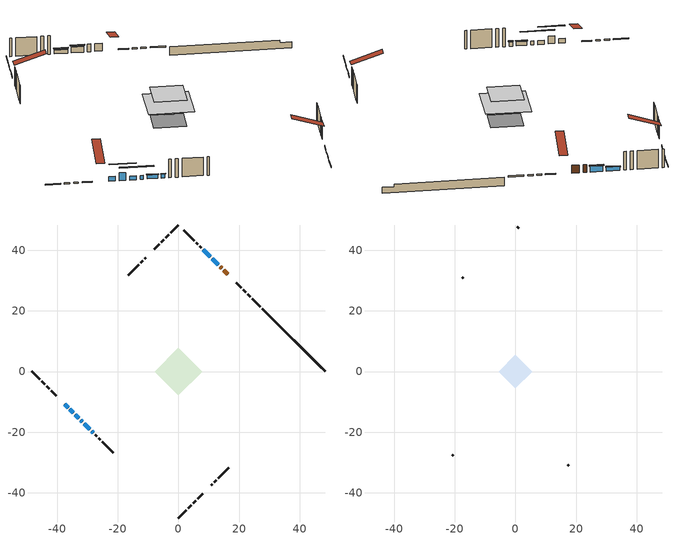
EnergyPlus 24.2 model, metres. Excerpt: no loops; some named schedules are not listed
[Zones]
conditioned space
 floor outside (Floor1 construction): -1.58,0 0,1.58 1.58,0 0,-1.58 z0.37
 floor adiabatic (AdiabaticFloorConstruction): -7.76,0 0,7.76 7.76,0 0,-7.76 z2.81
 floor foundation (Slab1 construction): -5.17,0.43 -0.43,5.17 5.17,-0.43 0.43,-5.17 z-1.89
 wall outside (RimJoist1 construction): 0,-48.34 2.6,-45.74 / -48.34,0 -45.74,-2.6 / 0,48.34 -2.6,45.74 / 26.99,21.35 24.4,23.94 z0.37:0.67
 wall outside (RimJoist2 construction): 3.25,-45.09 4.18,-44.16 / -45.09,-3.25 -44.16,-4.18 / -3.25,45.09 -4.18,44.16 / 23.74,24.6 22.82,25.52 z0.37:0.67
 wall outside (RimJoist3 construction): 4.83,-43.51 5.62,-42.72 / -43.51,-4.83 -42.72,-5.62 / -4.83,43.51 -5.62,42.72 / 22.16,26.18 21.38,26.96 z0.37:0.67
 wall outside (RimJoist4 construction): 6.27,-42.07 7.98,-40.36 / -42.07,-6.27 -40.36,-7.98 / -6.27,42.07 -7.98,40.36 / 20.72,27.62 19.01,29.33 z0.37:0.67
 wall outside (AdiabaticWallConstruction 1): 16.26,32.08 15.01,33.33 / 14.35,33.99 13.77,34.57 z0.37:2.4
 wall outside (AdiabaticWallConstruction): 13.11,35.23 11.06,37.28 z0.37:1.89; -37.61,-10.73 -36.46,-11.88 z0.37:1.59; -35.8,-12.54 -34.72,-13.62 z0.37:2.4; -34.07,-14.27 -32.95,-15.39 / -32.3,-16.04 -31.72,-16.62 / 10.41,37.94 8.18,40.17 / -31.06,-17.28 -29.34,-19 / -28.68,-19.66 -28.11,-20.23 z0.37:1.39
 wall outside (Wall1 construction): 10.73,-37.61 11.17,-37.17 / -27.45,-20.89 -27.01,-21.33 / -10.73,37.61 -11.17,37.17 / 7.52,40.82 7.08,41.26 z0.37:5.25
 wall outside (Wall2 construction): 11.83,-36.51 12.39,-35.95 / -26.36,-21.99 -25.8,-22.54 / -11.83,36.51 -12.39,35.95 / 6.42,41.92 5.86,42.48 z0.37:5.25
 wall outside (Wall3 construction): 13.04,-35.3 16.59,-31.75 / -25.14,-23.2 -21.6,-26.74 / -13.04,35.3 -16.59,31.75 / 5.21,43.13 1.66,46.68 z0.37:5.25
 wall foundation (FoundationWall1 construction): 27.65,20.69,-1.89 27.65,20.69,0.37 46.27,2.07,0.37 46.27,2.07,-0.31 48.34,0,-0.31 48.34,0,-1.89
 window (WindowConstruction): 13.11,35.23 11.06,37.28 z0.37:1.89
 window (WindowConstruction 7): -37.61,-10.73 -36.46,-11.88 z0.37:1.59
 window (WindowConstruction 1): -35.8,-12.54 -34.72,-13.62 z0.37:2.4
 window (WindowConstruction 2): -34.07,-14.27 -32.95,-15.39 z0.37:1.38
 window (WindowConstruction 3): -32.3,-16.04 -31.72,-16.62 z0.37:1.38
 window (WindowConstruction 4): 10.4,37.94 8.18,40.16 z0.37:1.38
 window (WindowConstruction 5): -31.06,-17.28 -29.34,-19 z0.37:1.38
 window (WindowConstruction 6): -28.68,-19.66 -28.11,-20.23 z0.37:1.38
 door (Door): 16.26,32.08 15.01,33.33 z0.37:2.4
 door (Door 1): 14.35,33.99 13.77,34.57 z0.37:2.4
 ceiling adiabatic (AdiabaticFloorConstruction): 0,-7.76 7.76,0 0,7.76 -7.76,0 z2.81
attic - vented
 floor to conditioned space (Floor2 construction Reversed): -5.6,0 0,5.6 5.6,0 0,-5.6 z5.25
 wall outside (Wall5 construction): 17.24,-31.1 17.59,-30.75 / -20.94,-27.4 -20.59,-27.75 / -17.24,31.1 -17.59,30.75 / 1.01,47.33 0.66,47.68 z0.37:5.25
 roof outside (Roof1 construction): 10.07,-38.27,5.25 4.62,-32.81,7.82 3.18,-34.25,7.82 8.64,-39.7,5.25; -38.27,-10.07,5.25 -32.81,-4.62,7.82 -34.25,-3.18,7.82 -39.7,-8.64,5.25; -10.07,38.27,5.25 -4.62,32.81,7.82 -3.18,34.25,7.82 -8.64,39.7,5.25; 16.92,31.42,5.25 11.46,25.97,7.82 12.9,24.53,7.82 18.36,29.99,5.25
shading: 10.85,37.49 13.32,35.02 13.65,35.35 11.18,37.82 z2.19; -32.96,-15.38 -37.56,-10.78 -37.85,-11.07 -33.25,-15.67 z4.89; -31.19,-17.15 -35.83,-12.51 -36.12,-12.8 -31.48,-17.44 z3.88; -29.96,-18.38 -34.06,-14.28 -34.35,-14.57 -30.25,-18.67 z3.88; 8.03,40.31 10.55,37.79 10.98,38.22 8.46,40.74 z1.59; -29.2,-19.14 -31.21,-17.13 -31.5,-17.43 -29.49,-19.43 z1.59; -27.96,-20.38 -28.82,-19.52 -29.12,-19.81 -28.26,-20.67 z1.59
[Building]
Building 1: Terrain=Suburbs
[Site:Location]
Halifax Intl AP_NS: Latitude {deg}=44.88; Longitude {deg}=-63.51; Time Zone {hr}=-4; Elevation {m}=145; Keep Site Location Information=Yes
[Site:GroundTemperature:Shallow]
3.15511, 1.33576, 1.19006, 2.05344, 5.51939, 8.9692, 11.96, 13.8546, 14.0156, 12.4746, 9.56009, 6.2161
[Site:WaterMainsTemperature]
Calculation Method=Schedule; Temperature Schedule=mains temperature schedule
[Material] Roughness=Rough; Thermal Absorptance=0.9
Name | Thickness {m} | Conductivity {W/m-K} | Density {kg/m3} | Specific Heat {J/kg-K} | Solar Absorptance | Visible Absorptance
asphalt or fiberglass shingles | 0.00635 | 0.162714 | 1121.4 | 1465.45 | 0.4 | 0.4
ceiling loosefill ins | 0.0846667 | 0.0480833 | 16.02 | 1046.75 | 0.7 | 0.7
ceiling stud and cavity | 0.1397 | 0.0980682 | 65.682 | 1177.47 | 0.7 | 0.7
concrete 4.0 in. | 0.1016 | 1.803125 | 2242.8 | 837.4 | 0.7 | 0.7
concrete 8.0 in. | 0.2032 | 1.803125 | 2242.8 | 837.4 | 0.7 | 0.7
door material | 0.04445 | 0.188738 | 512.64 | 1214.23 | 0.7 | 0.7
door material 1 | 0.04445 | 0.20624 | 512.64 | 1214.23 | 0.7 | 0.7
floor covering | 0.0127 | 0.0433444 | 54.468 | 1339.84 | 0.6 | 0.6
floor rigid ins; wall rigid ins | 0.512978 | 0.029427 | 32.04 | 1214.23 | 0.7 | 0.7
floor stud and cavity | 0.1397 | 0.0918049 | 92.3553 | 1139.71 | 0.7 | 0.7
floor stud and cavity 1 | 0.1397 | 1.75129 | 37.0049 | 1207.88 | 0.7 | 0.7
furniture material conditioned space 1 | 0.1524 | 0.115458 | 640.8 | 1214.23 | 0.6 | 0.6
gypsum board | 0.0127 | 0.160291 | 801 | 837.4 | 0.6 | 0.6
osb sheathing 0.5 in. | 0.0127 | 0.115458 | 512.64 | 1214.23 | 0.7 | 0.7
osb sheathing 0.75 in. | 0.01905 | 0.115458 | 512.64 | 1214.23 | 0.7 | 0.7
osb sheathing 2.0 in. | 0.0508 | 0.115458 | 512.64 | 1214.23 | 0.7 | 0.7
rim joist rigid ins | 0.051816 | 0.029427 | 32.04 | 1214.23 | 0.7 | 0.7
rim joist stud and cavity | 0.0508 | 0.042578 | 125.044 | 1163.47 | 0.6 | 0.6
rim joist stud and cavity 1 | 0.0508 | 0.117957 | 125.044 | 1163.47 | 0.6 | 0.6
rim joist stud and cavity 2 | 0.0508 | 0.593867 | 125.044 | 1163.47 | 0.6 | 0.6
rim joist stud and cavity 3 | 0.0508 | 0.171136 | 125.044 | 1163.47 | 0.6 | 0.6
wall stud and cavity | 0.1397 | 0.0992973 | 139.0536 | 1170.24 | 0.7 | 0.7
wall stud and cavity 1 | 0.1397 | 0.131139 | 139.0536 | 1170.24 | 0.7 | 0.7
wall stud and cavity 2 | 0.1397 | 0.109584 | 139.0536 | 1170.24 | 0.7 | 0.7
wall stud and cavity 3 | 0.0889 | 6.1454 | 50.32683 | 1063.81 | 0.6 | 0.6
wall stud and cavity 4 | 0.0889 | 0.380278 | 52.3479 | 1209.89 | 0.7 | 0.7
wall stud and cavity 5 | 0.0889 | 0.391764 | 83.0341 | 1211.67 | 0.7 | 0.7
wood siding | 0.0254 | 0.102417 | 544.68 | 1172.36 | 0.4 | 0.4
wood siding 1 | 0.00254 | 0.102417 | 544.68 | 1172.36 | 0.4 | 0.4
wood siding 2; wood siding 3; wood siding 4 | 0.0254 | 0.102417 | 544.68 | 1172.36 | 0.7 | 0.7
[WindowMaterial:SimpleGlazingSystem]
Name | U-Factor {W/m2-K} | Solar Heat Gain Coefficient
WindowMaterial | 3.296079 | 0.7
WindowMaterial 1 | 2.98606 | 0.58
WindowMaterial 2 | 2.847517 | 0.66
WindowMaterial 3 | 2.85547 | 0.62
WindowMaterial 4 | 2.85376 | 0.64
WindowMaterial 5 | 5.070454 | 0.6
[Construction]
AdiabaticFloorConstruction: floor stud and cavity 1, floor rigid ins, osb sheathing 0.75 in., floor covering
AdiabaticWallConstruction: wood siding 3, wall rigid ins, wall stud and cavity 4, gypsum board
AdiabaticWallConstruction 1: wood siding 4, wall rigid ins, wall stud and cavity 4, gypsum board
Door: door material
Door 1: door material 1
Floor1 construction: floor stud and cavity, osb sheathing 0.75 in., floor covering
Floor2 construction Reversed: gypsum board, ceiling stud and cavity, ceiling loosefill ins
FoundationWall1 construction: concrete 8.0 in.
furniture construction conditioned space 1: furniture material conditioned space 1
PartitionWallConstruction: gypsum board, wall stud and cavity 5, gypsum board
RimJoist1 construction: wood siding 2, osb sheathing 2.0 in., rim joist stud and cavity
RimJoist2 construction: wood siding 2, rim joist rigid ins, osb sheathing 2.0 in., rim joist stud and cavity 1
RimJoist3 construction: wood siding 2, rim joist rigid ins, osb sheathing 2.0 in., rim joist stud and cavity 2
RimJoist4 construction: wood siding 2, rim joist rigid ins, osb sheathing 2.0 in., rim joist stud and cavity 3
Roof1 construction: asphalt or fiberglass shingles
Slab1 construction: concrete 4.0 in.
Wall1 construction: wood siding, osb sheathing 0.5 in., wall stud and cavity, gypsum board
Wall2 construction: wood siding, osb sheathing 0.5 in., wall stud and cavity 1, gypsum board
Wall3 construction: wood siding, osb sheathing 0.5 in., wall stud and cavity 2, gypsum board
Wall5 construction: wood siding 1, wall stud and cavity 3
WindowConstruction: WindowMaterial
WindowConstruction 1: WindowMaterial 1
WindowConstruction 2; WindowConstruction 4: WindowMaterial 2
WindowConstruction 3; WindowConstruction 6: WindowMaterial 3
WindowConstruction 5: WindowMaterial 4
WindowConstruction 7: WindowMaterial 5
[Zone] Multiplier=1; Part of Total Floor Area=Yes
Name | Volume {m3}
attic - vented | 26.173
conditioned space | 426.5
[Space]
Name | Zone | Volume {m3}
attic - vented 1 | attic - vented | 26.173
conditioned space 1 | conditioned space | 426.5
[ZoneInfiltration:EffectiveLeakageArea]
infil attic - vented 1: Zone or Space=attic - vented 1; Schedule=Always On Discrete; Effective Air Leakage Area {cm2}=2246.33; Stack Coefficient=0.000517909; Wind Coefficient=1.53761e-05
[ZoneMixing]
whole house fan mix: Zone or Space=attic - vented; Schedule=Always On Continuous; Design Flow Rate Calculation Method=Flow/Zone; Design Flow Rate {m3/s}=0; Source Zone or Space=conditioned space
[SurfaceProperty:ExposedFoundationPerimeter]
Slab1: Exposed Perimeter Calculation Method=TotalExposedPerimeter; Total Exposed Perimeter {m}=29.261
[InternalMass] Zone or ZoneList=conditioned space; Space or SpaceList=conditioned space 1
Name | Construction | Surface Area {m2}
furniture mass conditioned space 1 | furniture construction conditioned space 1 | 71.4236
partition wall mass | PartitionWallConstruction | 178.559
[Lights]
interior lighting: Zone or ZoneList or Space or SpaceList=conditioned space 1; Schedule=interior lighting schedule; Design Level Calculation Method=LightingLevel; Lighting Level {W}=343.2; Return Air Fraction=0; Fraction Radiant=0.6; Fraction Visible=0.2; Fraction Replaceable=1
[People]
occupants: Zone or ZoneList or Space or SpaceList=conditioned space 1; Number of People Schedule=occupants schedule; Number of People Calculation Method=People; Number of People=3; Fraction Radiant=0.314171; Sensible Heat Fraction=0.56303; Activity Level Schedule=occupants activity schedule; Carbon Dioxide Generation Rate {m3/s-W}=0; Enable ASHRAE 55 Comfort Warnings=No; Mean Radiant Temperature Calculation Type=EnclosureAveraged
[ElectricEquipment] Zone or ZoneList or Space or SpaceList=conditioned space 1; Design Level Calculation Method=EquipmentLevel
Name | Schedule | Design Level {W} | Fraction Latent | Fraction Radiant | Fraction Lost
clothes dryer | clothes dryer schedule | 140.772 | 0.015 | 0.081 | 0.85
clothes washer | clothes washer schedule | 32.1985 | 0.03 | 0.162 | 0.7
cooking range | cooking range schedule | 215.147 | 0.08 | 0.432 | 0.2
dishwasher | dishwasher schedule | 66.8632 | 0.3 | 0.18 | 0.4
fridge | fridge schedule | 72.9452 | 0 | 0.6 | 0
mech vent bath fan 0 | mech vent bath fan 0 schedule | 50.2 | 0 | 0 | 1
mech vent house fan | mech vent house fan schedule | 0 | 0 | 0 | 1
mech vent house fan cfis | mech vent house fan cfis schedule | 0 | 0 | 0 | 0
mech vent range fan 0 | mech vent range fan 0 schedule | 57 | 0 | 0 | 1
misc plug loads | misc plug loads schedule | 494.7 | 0.045 | 0.513 | 0.1
whole house fan | Always On Discrete | 0 | 0 | 0 | 1
[OtherEquipment] Zone or ZoneList or Space or SpaceList=conditioned space 1; Design Level Calculation Method=EquipmentLevel
Name | Fuel Type | Schedule | Design Level {W} | Fraction Latent | Fraction Radiant | Fraction Lost
clothes dryer 1 | Electricity | clothes dryer schedule | 0 | 0.015 | 0.081 | 0.85
cooking range 1 | Electricity | cooking range schedule | 0 | 0.08 | 0.432 | 0.2
general water use latent | None | general water use schedule | 62.594 | 1 | 0 | 0
general water use sensible | None | general water use schedule | -61.6891 | 0 | 0.6 | 0
mech vent house fan latent load | None | Always On Discrete | 0 | 1 | 0 | 0
mech vent house fan sensible load | None | Always On Discrete | 0 | 0 | 0 | 0
water heater energy adjustment1 | FuelOilNo2 | Always On Discrete | 0.01 | 0 | 0 | 1
[ZoneInfiltration:DesignFlowRate] Zone or ZoneList or Space or SpaceList=conditioned space 1; Schedule=Always On Discrete; Design Flow Rate Calculation Method=Flow/Zone; Design Flow Rate {m3/s}=0
infil flow; natural vent flow; whole house fan flow
[Foundation:Kiva]
Foundation Kiva 1: Initial Indoor Air Temperature {C}=18; Wall Height Above Grade {m}=0.369997; Wall Depth Below Slab {m}=0.2032
[Foundation:Kiva:Settings]
Soil Conductivity {W/m-K}=0.849921; Soil Density {kg/m3}=1842.3; Soil Specific Heat {J/kg-K}=418.7; Ground Solar Absorptivity=0.9; Ground Thermal Absorptivity=0.9; Ground Surface Roughness {m}=0.03; Far-Field Width {m}=40; Deep-Ground Boundary Condition=ZeroFlux; Deep-Ground Depth {m}=40; Minimum Cell Dimension {m}=0.2; Maximum Cell Growth Coefficient=3; Simulation Timestep=Timestep
[Exterior:Lights]
exterior lighting: Schedule=exterior lighting schedule; Design Level {W}=75.6
[Schedule:Constant]
Name | Hourly Value
Always On Continuous; mech vent house fan schedule; mech vent house fan cfis schedule; Always On Discrete | 1
occupants activity schedule | 117.228
fridge schedule | 0
[Schedule:Week:Daily]
interior lighting schedule Week Rule - Jan1-Jan27: interior lighting schedule day, interior lighting schedule day, interior lighting schedule day, interior lighting schedule day, interior lighting schedule day, interior lighting schedule day, interior lighting schedule day, interior lighting schedule default day, interior lighting schedule default day, interior lighting schedule default day, interior lighting schedule default day, interior lighting schedule default day
interior lighting schedule Week Rule - Jan28-Feb3: interior lighting schedule day, interior lighting schedule day, interior lighting schedule day, interior lighting schedule day, interior lighting schedule day 1, interior lighting schedule day 1, interior lighting schedule day 1, interior lighting schedule default day, interior lighting schedule default day, interior lighting schedule default day, interior lighting schedule default day, interior lighting schedule default day
interior lighting schedule Week Rule - Feb4-Feb24: interior lighting schedule day 1, interior lighting schedule day 1, interior lighting schedule day 1, interior lighting schedule day 1, interior lighting schedule day 1, interior lighting schedule day 1, interior lighting schedule day 1, interior lighting schedule default day, interior lighting schedule default day, interior lighting schedule default day, interior lighting schedule default day, interior lighting schedule default day
interior lighting schedule Week Rule - Feb25-Mar3: interior lighting schedule day 1, interior lighting schedule day 1, interior lighting schedule day 1, interior lighting schedule day 1, interior lighting schedule day 2, interior lighting schedule day 2, interior lighting schedule day 2, interior lighting schedule default day, interior lighting schedule default day, interior lighting schedule default day, interior lighting schedule default day, interior lighting schedule default day
interior lighting schedule Week Rule - Mar4-Mar31: interior lighting schedule day 2, interior lighting schedule day 2, interior lighting schedule day 2, interior lighting schedule day 2, interior lighting schedule day 2, interior lighting schedule day 2, interior lighting schedule day 2, interior lighting schedule default day, interior lighting schedule default day, interior lighting schedule default day, interior lighting schedule default day, interior lighting schedule default day
interior lighting schedule Week Rule - Apr1-Apr28: interior lighting schedule day 3, interior lighting schedule day 3, interior lighting schedule day 3, interior lighting schedule day 3, interior lighting schedule day 3, interior lighting schedule day 3, interior lighting schedule day 3, interior lighting schedule default day, interior lighting schedule default day, interior lighting schedule default day, interior lighting schedule default day, interior lighting schedule default day
interior lighting schedule Week Rule - Apr29-May5: interior lighting schedule day 3, interior lighting schedule day 3, interior lighting schedule day 4, interior lighting schedule day 4, interior lighting schedule day 4, interior lighting schedule day 4, interior lighting schedule day 4, interior lighting schedule default day, interior lighting schedule default day, interior lighting schedule default day, interior lighting schedule default day, interior lighting schedule default day
interior lighting schedule Week Rule - May6-May26: interior lighting schedule day 4, interior lighting schedule day 4, interior lighting schedule day 4, interior lighting schedule day 4, interior lighting schedule day 4, interior lighting schedule day 4, interior lighting schedule day 4, interior lighting schedule default day, interior lighting schedule default day, interior lighting schedule default day, interior lighting schedule default day, interior lighting schedule default day
interior lighting schedule Week Rule - May27-Jun2: interior lighting schedule day 4, interior lighting schedule day 4, interior lighting schedule day 4, interior lighting schedule day 4, interior lighting schedule day 4, interior lighting schedule day 5, interior lighting schedule day 5, interior lighting schedule default day, interior lighting schedule default day, interior lighting schedule default day, interior lighting schedule default day, interior lighting schedule default day
interior lighting schedule Week Rule - Jun3-Jun30: interior lighting schedule day 5, interior lighting schedule day 5, interior lighting schedule day 5, interior lighting schedule day 5, interior lighting schedule day 5, interior lighting schedule day 5, interior lighting schedule day 5, interior lighting schedule default day, interior lighting schedule default day, interior lighting schedule default day, interior lighting schedule default day, interior lighting schedule default day
interior lighting schedule Week Rule - Jul1-Jul28: interior lighting schedule day 6, interior lighting schedule day 6, interior lighting schedule day 6, interior lighting schedule day 6, interior lighting schedule day 6, interior lighting schedule day 6, interior lighting schedule day 6, interior lighting schedule default day, interior lighting schedule default day, interior lighting schedule default day, interior lighting schedule default day, interior lighting schedule default day
interior lighting schedule Week Rule - Jul29-Aug4: interior lighting schedule day 6, interior lighting schedule day 6, interior lighting schedule day 6, interior lighting schedule day 7, interior lighting schedule day 7, interior lighting schedule day 7, interior lighting schedule day 7, interior lighting schedule default day, interior lighting schedule default day, interior lighting schedule default day, interior lighting schedule default day, interior lighting schedule default day
interior lighting schedule Week Rule - Aug5-Aug25: interior lighting schedule day 7, interior lighting schedule day 7, interior lighting schedule day 7, interior lighting schedule day 7, interior lighting schedule day 7, interior lighting schedule day 7, interior lighting schedule day 7, interior lighting schedule default day, interior lighting schedule default day, interior lighting schedule default day, interior lighting schedule default day, interior lighting schedule default day
interior lighting schedule Week Rule - Aug26-Sep1: interior lighting schedule day 7, interior lighting schedule day 7, interior lighting schedule day 7, interior lighting schedule day 7, interior lighting schedule day 7, interior lighting schedule day 7, interior lighting schedule day 8, interior lighting schedule default day, interior lighting schedule default day, interior lighting schedule default day, interior lighting schedule default day, interior lighting schedule default day
interior lighting schedule Week Rule - Sep2-Sep29: interior lighting schedule day 8, interior lighting schedule day 8, interior lighting schedule day 8, interior lighting schedule day 8, interior lighting schedule day 8, interior lighting schedule day 8, interior lighting schedule day 8, interior lighting schedule default day, interior lighting schedule default day, interior lighting schedule default day, interior lighting schedule default day, interior lighting schedule default day
interior lighting schedule Week Rule - Sep30-Oct6: interior lighting schedule day 8, interior lighting schedule day 9, interior lighting schedule day 9, interior lighting schedule day 9, interior lighting schedule day 9, interior lighting schedule day 9, interior lighting schedule day 9, interior lighting schedule default day, interior lighting schedule default day, interior lighting schedule default day, interior lighting schedule default day, interior lighting schedule default day
interior lighting schedule Week Rule - Oct7-Oct27: interior lighting schedule day 9, interior lighting schedule day 9, interior lighting schedule day 9, interior lighting schedule day 9, interior lighting schedule day 9, interior lighting schedule day 9, interior lighting schedule day 9, interior lighting schedule default day, interior lighting schedule default day, interior lighting schedule default day, interior lighting schedule default day, interior lighting schedule default day
interior lighting schedule Week Rule - Oct28-Nov3: interior lighting schedule day 9, interior lighting schedule day 9, interior lighting schedule day 9, interior lighting schedule day 9, interior lighting schedule day 10, interior lighting schedule day 10, interior lighting schedule day 10, interior lighting schedule default day, interior lighting schedule default day, interior lighting schedule default day, interior lighting schedule default day, interior lighting schedule default day
interior lighting schedule Week Rule - Nov4-Nov24: interior lighting schedule day 10, interior lighting schedule day 10, interior lighting schedule day 10, interior lighting schedule day 10, interior lighting schedule day 10, interior lighting schedule day 10, interior lighting schedule day 10, interior lighting schedule default day, interior lighting schedule default day, interior lighting schedule default day, interior lighting schedule default day, interior lighting schedule default day
interior lighting schedule Week Rule - Nov25-Dec1: interior lighting schedule day 10, interior lighting schedule day 10, interior lighting schedule day 10, interior lighting schedule day 10, interior lighting schedule day 10, interior lighting schedule day 10, interior lighting schedule day 11, interior lighting schedule default day, interior lighting schedule default day, interior lighting schedule default day, interior lighting schedule default day, interior lighting schedule default day
interior lighting schedule Week Rule - Dec2-Dec31: interior lighting schedule day 11, interior lighting schedule day 11, interior lighting schedule day 11, interior lighting schedule day 11, interior lighting schedule day 11, interior lighting schedule day 11, interior lighting schedule day 11, interior lighting schedule default day, interior lighting schedule default day, interior lighting schedule default day, interior lighting schedule default day, interior lighting schedule default day
occupants schedule Week Rule - Jan1-Dec31: occupants schedule day, occupants schedule day, occupants schedule day, occupants schedule day, occupants schedule day, occupants schedule day, occupants schedule day, occupants schedule default day, occupants schedule default day, occupants schedule default day, occupants schedule default day, occupants schedule default day
clothes dryer schedule Week Rule - Jan1-Dec31: clothes dryer schedule day, clothes dryer schedule day, clothes dryer schedule day, clothes dryer schedule day, clothes dryer schedule day, clothes dryer schedule day, clothes dryer schedule day, clothes dryer schedule default day, clothes dryer schedule default day, clothes dryer schedule default day, clothes dryer schedule default day, clothes dryer schedule default day
clothes washer schedule Week Rule - Jan1-Dec31: clothes washer schedule day, clothes washer schedule day, clothes washer schedule day, clothes washer schedule day, clothes washer schedule day, clothes washer schedule day, clothes washer schedule day, clothes washer schedule default day, clothes washer schedule default day, clothes washer schedule default day, clothes washer schedule default day, clothes washer schedule default day
cooking range schedule Week Rule - Jan1-Dec31: cooking range schedule day, cooking range schedule day, cooking range schedule day, cooking range schedule day, cooking range schedule day, cooking range schedule day, cooking range schedule day, cooking range schedule default day, cooking range schedule default day, cooking range schedule default day, cooking range schedule default day, cooking range schedule default day
dishwasher schedule Week Rule - Jan1-Dec31: dishwasher schedule day, dishwasher schedule day, dishwasher schedule day, dishwasher schedule day, dishwasher schedule day, dishwasher schedule day, dishwasher schedule day, dishwasher schedule default day, dishwasher schedule default day, dishwasher schedule default day, dishwasher schedule default day, dishwasher schedule default day
mech vent bath fan 0 schedule Week Rule - Jan1-Dec31: mech vent bath fan 0 schedule day, mech vent bath fan 0 schedule day, mech vent bath fan 0 schedule day, mech vent bath fan 0 schedule day, mech vent bath fan 0 schedule day, mech vent bath fan 0 schedule day, mech vent bath fan 0 schedule day, mech vent bath fan 0 schedule default day, mech vent bath fan 0 schedule default day, mech vent bath fan 0 schedule default day, mech vent bath fan 0 schedule default day, mech vent bath fan 0 schedule default day
mech vent range fan 0 schedule Week Rule - Jan1-Dec31: mech vent range fan 0 schedule day, mech vent range fan 0 schedule day, mech vent range fan 0 schedule day, mech vent range fan 0 schedule day, mech vent range fan 0 schedule day, mech vent range fan 0 schedule day, mech vent range fan 0 schedule day, mech vent range fan 0 schedule default day, mech vent range fan 0 schedule default day, mech vent range fan 0 schedule default day, mech vent range fan 0 schedule default day, mech vent range fan 0 schedule default day
misc plug loads schedule Week Rule - Jan1-Dec31: misc plug loads schedule day, misc plug loads schedule day, misc plug loads schedule day, misc plug loads schedule day, misc plug loads schedule day, misc plug loads schedule day, misc plug loads schedule day, misc plug loads schedule default day, misc plug loads schedule default day, misc plug loads schedule default day, misc plug loads schedule default day, misc plug loads schedule default day
general water use schedule Week Rule - Jan1-Dec31: general water use schedule day, general water use schedule day, general water use schedule day, general water use schedule day, general water use schedule day, general water use schedule day, general water use schedule day, general water use schedule default day, general water use schedule default day, general water use schedule default day, general water use schedule default day, general water use schedule default day
exterior lighting schedule Week Rule - Jan1-Jan27: exterior lighting schedule day, exterior lighting schedule day, exterior lighting schedule day, exterior lighting schedule day, exterior lighting schedule day, exterior lighting schedule day, exterior lighting schedule day, exterior lighting schedule default day, exterior lighting schedule default day, exterior lighting schedule default day, exterior lighting schedule default day, exterior lighting schedule default day
exterior lighting schedule Week Rule - Jan28-Feb3: exterior lighting schedule day, exterior lighting schedule day, exterior lighting schedule day, exterior lighting schedule day, exterior lighting schedule day 1, exterior lighting schedule day 1, exterior lighting schedule day 1, exterior lighting schedule default day, exterior lighting schedule default day, exterior lighting schedule default day, exterior lighting schedule default day, exterior lighting schedule default day
exterior lighting schedule Week Rule - Feb4-Feb24: exterior lighting schedule day 1, exterior lighting schedule day 1, exterior lighting schedule day 1, exterior lighting schedule day 1, exterior lighting schedule day 1, exterior lighting schedule day 1, exterior lighting schedule day 1, exterior lighting schedule default day, exterior lighting schedule default day, exterior lighting schedule default day, exterior lighting schedule default day, exterior lighting schedule default day
exterior lighting schedule Week Rule - Feb25-Mar3: exterior lighting schedule day 1, exterior lighting schedule day 1, exterior lighting schedule day 1, exterior lighting schedule day 1, exterior lighting schedule day 2, exterior lighting schedule day 2, exterior lighting schedule day 2, exterior lighting schedule default day, exterior lighting schedule default day, exterior lighting schedule default day, exterior lighting schedule default day, exterior lighting schedule default day
exterior lighting schedule Week Rule - Mar4-Mar31: exterior lighting schedule day 2, exterior lighting schedule day 2, exterior lighting schedule day 2, exterior lighting schedule day 2, exterior lighting schedule day 2, exterior lighting schedule day 2, exterior lighting schedule day 2, exterior lighting schedule default day, exterior lighting schedule default day, exterior lighting schedule default day, exterior lighting schedule default day, exterior lighting schedule default day
exterior lighting schedule Week Rule - Apr1-Apr28: exterior lighting schedule day 3, exterior lighting schedule day 3, exterior lighting schedule day 3, exterior lighting schedule day 3, exterior lighting schedule day 3, exterior lighting schedule day 3, exterior lighting schedule day 3, exterior lighting schedule default day, exterior lighting schedule default day, exterior lighting schedule default day, exterior lighting schedule default day, exterior lighting schedule default day
exterior lighting schedule Week Rule - Apr29-May5: exterior lighting schedule day 3, exterior lighting schedule day 3, exterior lighting schedule day 4, exterior lighting schedule day 4, exterior lighting schedule day 4, exterior lighting schedule day 4, exterior lighting schedule day 4, exterior lighting schedule default day, exterior lighting schedule default day, exterior lighting schedule default day, exterior lighting schedule default day, exterior lighting schedule default day
exterior lighting schedule Week Rule - May6-May26: exterior lighting schedule day 4, exterior lighting schedule day 4, exterior lighting schedule day 4, exterior lighting schedule day 4, exterior lighting schedule day 4, exterior lighting schedule day 4, exterior lighting schedule day 4, exterior lighting schedule default day, exterior lighting schedule default day, exterior lighting schedule default day, exterior lighting schedule default day, exterior lighting schedule default day
exterior lighting schedule Week Rule - May27-Jun2: exterior lighting schedule day 4, exterior lighting schedule day 4, exterior lighting schedule day 4, exterior lighting schedule day 4, exterior lighting schedule day 4, exterior lighting schedule day 5, exterior lighting schedule day 5, exterior lighting schedule default day, exterior lighting schedule default day, exterior lighting schedule default day, exterior lighting schedule default day, exterior lighting schedule default day
exterior lighting schedule Week Rule - Jun3-Jun30: exterior lighting schedule day 5, exterior lighting schedule day 5, exterior lighting schedule day 5, exterior lighting schedule day 5, exterior lighting schedule day 5, exterior lighting schedule day 5, exterior lighting schedule day 5, exterior lighting schedule default day, exterior lighting schedule default day, exterior lighting schedule default day, exterior lighting schedule default day, exterior lighting schedule default day
exterior lighting schedule Week Rule - Jul1-Jul28: exterior lighting schedule day 6, exterior lighting schedule day 6, exterior lighting schedule day 6, exterior lighting schedule day 6, exterior lighting schedule day 6, exterior lighting schedule day 6, exterior lighting schedule day 6, exterior lighting schedule default day, exterior lighting schedule default day, exterior lighting schedule default day, exterior lighting schedule default day, exterior lighting schedule default day
exterior lighting schedule Week Rule - Jul29-Aug4: exterior lighting schedule day 6, exterior lighting schedule day 6, exterior lighting schedule day 6, exterior lighting schedule day 7, exterior lighting schedule day 7, exterior lighting schedule day 7, exterior lighting schedule day 7, exterior lighting schedule default day, exterior lighting schedule default day, exterior lighting schedule default day, exterior lighting schedule default day, exterior lighting schedule default day
exterior lighting schedule Week Rule - Aug5-Aug25: exterior lighting schedule day 7, exterior lighting schedule day 7, exterior lighting schedule day 7, exterior lighting schedule day 7, exterior lighting schedule day 7, exterior lighting schedule day 7, exterior lighting schedule day 7, exterior lighting schedule default day, exterior lighting schedule default day, exterior lighting schedule default day, exterior lighting schedule default day, exterior lighting schedule default day
exterior lighting schedule Week Rule - Aug26-Sep1: exterior lighting schedule day 7, exterior lighting schedule day 7, exterior lighting schedule day 7, exterior lighting schedule day 7, exterior lighting schedule day 7, exterior lighting schedule day 7, exterior lighting schedule day 8, exterior lighting schedule default day, exterior lighting schedule default day, exterior lighting schedule default day, exterior lighting schedule default day, exterior lighting schedule default day
exterior lighting schedule Week Rule - Sep2-Sep29: exterior lighting schedule day 8, exterior lighting schedule day 8, exterior lighting schedule day 8, exterior lighting schedule day 8, exterior lighting schedule day 8, exterior lighting schedule day 8, exterior lighting schedule day 8, exterior lighting schedule default day, exterior lighting schedule default day, exterior lighting schedule default day, exterior lighting schedule default day, exterior lighting schedule default day
exterior lighting schedule Week Rule - Sep30-Oct6: exterior lighting schedule day 8, exterior lighting schedule day 9, exterior lighting schedule day 9, exterior lighting schedule day 9, exterior lighting schedule day 9, exterior lighting schedule day 9, exterior lighting schedule day 9, exterior lighting schedule default day, exterior lighting schedule default day, exterior lighting schedule default day, exterior lighting schedule default day, exterior lighting schedule default day
exterior lighting schedule Week Rule - Oct7-Oct27: exterior lighting schedule day 9, exterior lighting schedule day 9, exterior lighting schedule day 9, exterior lighting schedule day 9, exterior lighting schedule day 9, exterior lighting schedule day 9, exterior lighting schedule day 9, exterior lighting schedule default day, exterior lighting schedule default day, exterior lighting schedule default day, exterior lighting schedule default day, exterior lighting schedule default day
[Schedule:Year]
interior lighting schedule: interior lighting schedule Week Rule - Jan1-Jan27, 1, 1, 1, 27, interior lighting schedule Week Rule - Jan28-Feb3, 1, 28, 2, 3, interior lighting schedule Week Rule - Feb4-Feb24, 2, 4, 2, 24, interior lighting schedule Week Rule - Feb25-Mar3, 2, 25, 3, 3, interior lighting schedule Week Rule - Mar4-Mar31, 3, 4, 3, 31, interior lighting schedule Week Rule - Apr1-Apr28, 4, 1, 4, 28, interior lighting schedule Week Rule - Apr29-May5, 4, 29, 5, 5, interior lighting schedule Week Rule - May6-May26, 5, 6, 5, 26, interior lighting schedule Week Rule - May27-Jun2, 5, 27, 6, 2, interior lighting schedule Week Rule - Jun3-Jun30, 6, 3, 6, 30, interior lighting schedule Week Rule - Jul1-Jul28, 7, 1, 7, 28, interior lighting schedule Week Rule - Jul29-Aug4, 7, 29, 8, 4, interior lighting schedule Week Rule - Aug5-Aug25, 8, 5, 8, 25, interior lighting schedule Week Rule - Aug26-Sep1, 8, 26, 9, 1, interior lighting schedule Week Rule - Sep2-Sep29, 9, 2, 9, 29, interior lighting schedule Week Rule - Sep30-Oct6, 9, 30, 10, 6, interior lighting schedule Week Rule - Oct7-Oct27, 10, 7, 10, 27, interior lighting schedule Week Rule - Oct28-Nov3, 10, 28, 11, 3, interior lighting schedule Week Rule - Nov4-Nov24, 11, 4, 11, 24, interior lighting schedule Week Rule - Nov25-Dec1, 11, 25, 12, 1, interior lighting schedule Week Rule - Dec2-Dec31, 12, 2, 12, 31
occupants schedule: occupants schedule Week Rule - Jan1-Dec31, 1, 1, 12, 31
clothes dryer schedule: clothes dryer schedule Week Rule - Jan1-Dec31, 1, 1, 12, 31
clothes washer schedule: clothes washer schedule Week Rule - Jan1-Dec31, 1, 1, 12, 31
cooking range schedule: cooking range schedule Week Rule - Jan1-Dec31, 1, 1, 12, 31
dishwasher schedule: dishwasher schedule Week Rule - Jan1-Dec31, 1, 1, 12, 31
mech vent bath fan 0 schedule: mech vent bath fan 0 schedule Week Rule - Jan1-Dec31, 1, 1, 12, 31
mech vent range fan 0 schedule: mech vent range fan 0 schedule Week Rule - Jan1-Dec31, 1, 1, 12, 31
misc plug loads schedule: misc plug loads schedule Week Rule - Jan1-Dec31, 1, 1, 12, 31
general water use schedule: general water use schedule Week Rule - Jan1-Dec31, 1, 1, 12, 31
exterior lighting schedule: exterior lighting schedule Week Rule - Jan1-Jan27, 1, 1, 1, 27, exterior lighting schedule Week Rule - Jan28-Feb3, 1, 28, 2, 3, exterior lighting schedule Week Rule - Feb4-Feb24, 2, 4, 2, 24, exterior lighting schedule Week Rule - Feb25-Mar3, 2, 25, 3, 3, exterior lighting schedule Week Rule - Mar4-Mar31, 3, 4, 3, 31, exterior lighting schedule Week Rule - Apr1-Apr28, 4, 1, 4, 28, exterior lighting schedule Week Rule - Apr29-May5, 4, 29, 5, 5, exterior lighting schedule Week Rule - May6-May26, 5, 6, 5, 26, exterior lighting schedule Week Rule - May27-Jun2, 5, 27, 6, 2, exterior lighting schedule Week Rule - Jun3-Jun30, 6, 3, 6, 30, exterior lighting schedule Week Rule - Jul1-Jul28, 7, 1, 7, 28, exterior lighting schedule Week Rule - Jul29-Aug4, 7, 29, 8, 4, exterior lighting schedule Week Rule - Aug5-Aug25, 8, 5, 8, 25, exterior lighting schedule Week Rule - Aug26-Sep1, 8, 26, 9, 1, exterior lighting schedule Week Rule - Sep2-Sep29, 9, 2, 9, 29, exterior lighting schedule Week Rule - Sep30-Oct6, 9, 30, 10, 6, exterior lighting schedule Week Rule - Oct7-Oct27, 10, 7, 10, 27, exterior lighting schedule Week Rule - Oct28-Nov3, 10, 28, 11, 3, exterior lighting schedule Week Rule - Nov4-Nov24, 11, 4, 11, 24, exterior lighting schedule Week Rule - Nov25-Dec1, 11, 25, 12, 1, exterior lighting schedule Week Rule - Dec2-Dec31, 12, 2, 12, 31
[Schedule:Compact]
mains temperature schedule: Through: 01/01, For: AllDays, Until: 24:00, 7.41, Through: 01/02, For: AllDays, Until: 24:00, 7.34833, Through: 01/03, For: AllDays, Until: 24:00, 7.28778, Through: 01/04, For: AllDays, Until: 24:00, 7.22889, Through: 01/05, For: AllDays, Until: 24:00, 7.17056, Through: 01/06, For: AllDays, Until: 24:00, 7.11333, Through: 01/07, For: AllDays, Until: 24:00, 7.05722, Through: 01/08, For: AllDays, Until: 24:00, 7.00167, Through: 01/09, For: AllDays, Until: 24:00, 6.94778, Through: 01/10, For: AllDays, Until: 24:00, 6.895, Through: 01/11, For: AllDays, Until: 24:00, 6.84333, Through: 01/12, For: AllDays, Until: 24:00, 6.79278, Through: 01/13, For: AllDays, Until: 24:00, 6.74389, Through: 01/14, For: AllDays, Until: 24:00, 6.69556, Through: 01/15, For: AllDays, Until: 24:00, 6.64889, Through: 01/16, For: AllDays, Until: 24:00, 6.60278, Through: 01/17, For: AllDays, Until: 24:00, 6.55833, Through: 01/18, For: AllDays, Until: 24:00, 6.515, Through: 01/19, For: AllDays, Until: 24:00, 6.47333, Through: 01/20, For: AllDays, Until: 24:00, 6.43278, Through: 01/21, For: AllDays, Until: 24:00, 6.39333, Through: 01/22, For: AllDays, Until: 24:00, 6.355, Through: 01/23, For: AllDays, Until: 24:00, 6.31833, Through: 01/24, For: AllDays, Until: 24:00, 6.28278, Through: 01/25, For: AllDays, Until: 24:00, 6.24889, Through: 01/26, For: AllDays, Until: 24:00, 6.21611, Through: 01/27, For: AllDays, Until: 24:00, 6.18444, Through: 01/28, For: AllDays, Until: 24:00, 6.15444, Through: 01/29, For: AllDays, Until: 24:00, 6.12556, Through: 01/30, For: AllDays, Until: 24:00, 6.09833, Through: 01/31, For: AllDays, Until: 24:00, 6.07222, Through: 02/01, For: AllDays, Until: 24:00, 6.04778, Through: 02/02, For: AllDays, Until: 24:00, 6.02444, Through: 02/03, For: AllDays, Until: 24:00, 6.00278, Through: 02/04, For: AllDays, Until: 24:00, 5.98222, Through: 02/05, For: AllDays, Until: 24:00, 5.96333, Through: 02/06, For: AllDays, Until: 24:00, 5.94556, Through: 02/07, For: AllDays, Until: 24:00, 5.92944, Through: 02/08, For: AllDays, Until: 24:00, 5.915, Through: 02/09, For: AllDays, Until: 24:00, 5.90167, Through: 02/10, For: AllDays, Until: 24:00, 5.89, Through: 02/11, For: AllDays, Until: 24:00, 5.87944, Through: 02/12, For: AllDays, Until: 24:00, 5.87056, Through: 02/13, For: AllDays, Until: 24:00, 5.86333, Through: 02/14, For: AllDays, Until: 24:00, 5.85722, Through: 02/15, For: AllDays, Until: 24:00, 5.85278, Through: 02/16, For: AllDays, Until: 24:00, 5.84944, Through: 02/17, For: AllDays, Until: 24:00, 5.84833, Through: 02/18, For: AllDays, Until: 24:00, 5.84778, Through: 02/19, For: AllDays, Until: 24:00, 5.84944, Through: 02/20, For: AllDays, Until: 24:00, 5.85167, Through: 02/21, For: AllDays, Until: 24:00, 5.85611, Through: 02/22, For: AllDays, Until: 24:00, 5.86167, Through: 02/23, For: AllDays, Until: 24:00, 5.86889, Through: 02/24, For: AllDays, Until: 24:00, 5.87722, Through: 02/25, For: AllDays, Until: 24:00, 5.88722, Through: 02/26, For: AllDays, Until: 24:00, 5.89889, Through: 02/27, For: AllDays, Until: 24:00, 5.91167, Through: 02/28, For: AllDays, Until: 24:00, 5.92611, Through: 03/01, For: AllDays, Until: 24:00, 5.94222, Through: 03/02, For: AllDays, Until: 24:00, 5.95944, Through: 03/03, For: AllDays, Until: 24:00, 5.97778, Through: 03/04, For: AllDays, Until: 24:00, 5.99778, Through: 03/05, For: AllDays, Until: 24:00, 6.01944, Through: 03/06, For: AllDays, Until: 24:00, 6.04222, Through: 03/07, For: AllDays, Until: 24:00, 6.06667, Through: 03/08, For: AllDays, Until: 24:00, 6.09222, Through: 03/09, For: AllDays, Until: 24:00, 6.11944, Through: 03/10, For: AllDays, Until: 24:00, 6.14778, Through: 03/11, For: AllDays, Until: 24:00, 6.17722, Through: 03/12, For: AllDays, Until: 24:00, 6.20833, Through: 03/13, For: AllDays, Until: 24:00, 6.24111, Through: 03/14, For: AllDays, Until: 24:00, 6.275, Through: 03/15, For: AllDays, Until: 24:00, 6.31, Through: 03/16, For: AllDays, Until: 24:00, 6.34667, Through: 03/17, For: AllDays, Until: 24:00, 6.38444, Through: 03/18, For: AllDays, Until: 24:00, 6.42333, Through: 03/19, For: AllDays, Until: 24:00, 6.46389, Through: 03/20, For: AllDays, Until: 24:00, 6.50556, Through: 03/21, For: AllDays, Until: 24:00, 6.54833, Through: 03/22, For: AllDays, Until: 24:00, 6.59278, Through: 03/23, For: AllDays, Until: 24:00, 6.63833, Through: 03/24, For: AllDays, Until: 24:00, 6.685, Through: 03/25, For: AllDays, Until: 24:00, 6.73278, Through: 03/26, For: AllDays, Until: 24:00, 6.78167, Through: 03/27, For: AllDays, Until: 24:00, 6.83167, Through: 03/28, For: AllDays, Until: 24:00, 6.88333, Through: 03/29, For: AllDays, Until: 24:00, 6.93611, Through: 03/30, For: AllDays, Until: 24:00, 6.98944, Through: 03/31, For: AllDays, Until: 24:00, 7.04444, Through: 04/01, For: AllDays, Until: 24:00, 7.1, Through: 04/02, For: AllDays, Until: 24:00, 7.15722, Through: 04/03, For: AllDays, Until: 24:00, 7.21556, Through: 04/04, For: AllDays, Until: 24:00, 7.27444, Through: 04/05, For: AllDays, Until: 24:00, 7.33444, Through: 04/06, For: AllDays, Until: 24:00, 7.39556, Through: 04/07, For: AllDays, Until: 24:00, 7.45778, Through: 04/08, For: AllDays, Until: 24:00, 7.52111, Through: 04/09, For: AllDays, Until: 24:00, 7.585, Through: 04/10, For: AllDays, Until: 24:00, 7.65, Through: 04/11, For: AllDays, Until: 24:00, 7.71611, Through: 04/12, For: AllDays, Until: 24:00, 7.78333, Through: 04/13, For: AllDays, Until: 24:00, 7.85111, Through: 04/14, For: AllDays, Until: 24:00, 7.91944, Through: 04/15, For: AllDays, Until: 24:00, 7.98889, Through: 04/16, For: AllDays, Until: 24:00, 8.05944, Through: 04/17, For: AllDays, Until: 24:00, 8.13056, Through: 04/18, For: AllDays, Until: 24:00, 8.20222, Through: 04/19, For: AllDays, Until: 24:00, 8.275, Through: 04/20, For: AllDays, Until: 24:00, 8.34833, Through: 04/21, For: AllDays, Until: 24:00, 8.42222, Through: 04/22, For: AllDays, Until: 24:00, 8.49722, Through: 04/23, For: AllDays, Until: 24:00, 8.57278, Through: 04/24, For: AllDays, Until: 24:00, 8.64889, Through: 04/25, For: AllDays, Until: 24:00, 8.72556, Through: 04/26, For: AllDays, Until: 24:00, 8.80278, Through: 04/27, For: AllDays, Until: 24:00, 8.88111, Through: 04/28, For: AllDays, Until: 24:00, 8.95944, Through: 04/29, For: AllDays, Until: 24:00, 9.03833, Through: 04/30, For: AllDays, Until: 24:00, 9.11778, Through: 05/01, For: AllDays, Until: 24:00, 9.19778, Through: 05/02, For: AllDays, Until: 24:00, 9.27833, Through: 05/03, For: AllDays, Until: 24:00, 9.35944, Through: 05/04, For: AllDays, Until: 24:00, 9.44056, Through: 05/05, For: AllDays, Until: 24:00, 9.52278, Through: 05/06, For: AllDays, Until: 24:00, 9.60444, Through: 05/07, For: AllDays, Until: 24:00, 9.68722, Through: 05/08, For: AllDays, Until: 24:00, 9.77, Through: 05/09, For: AllDays, Until: 24:00, 9.85278, Through: 05/10, For: AllDays, Until: 24:00, 9.93611, Through: 05/11, For: AllDays, Until: 24:00, 10.02, Through: 05/12, For: AllDays, Until: 24:00, 10.1039, Through: 05/13, For: AllDays, Until: 24:00, 10.1878, Through: 05/14, For: AllDays, Until: 24:00, 10.2722, Through: 05/15, For: AllDays, Until: 24:00, 10.3561, Through: 05/16, For: AllDays, Until: 24:00, 10.4406, Through: 05/17, For: AllDays, Until: 24:00, 10.5256, Through: 05/18, For: AllDays, Until: 24:00, 10.61, Through: 05/19, For: AllDays, Until: 24:00, 10.6944, Through: 05/20, For: AllDays, Until: 24:00, 10.7794, Through: 05/21, For: AllDays, Until: 24:00, 10.8639, Through: 05/22, For: AllDays, Until: 24:00, 10.9489, Through: 05/23, For: AllDays, Until: 24:00, 11.0333, Through: 05/24, For: AllDays, Until: 24:00, 11.1178, Through: 05/25, For: AllDays, Until: 24:00, 11.2022, Through: 05/26, For: AllDays, Until: 24:00, 11.2867, Through: 05/27, For: AllDays, Until: 24:00, 11.3711, Through: 05/28, For: AllDays, Until: 24:00, 11.455, Through: 05/29, For: AllDays, Until: 24:00, 11.5389, Through: 05/30, For: AllDays, Until: 24:00, 11.6222, Through: 05/31, For: AllDays, Until: 24:00, 11.7056, Through: 06/01, For: AllDays, Until: 24:00, 11.7883, Through: 06/02, For: AllDays, Until: 24:00, 11.8711, Through: 06/03, For: AllDays, Until: 24:00, 11.9539, Through: 06/04, For: AllDays, Until: 24:00, 12.0356, Through: 06/05, For: AllDays, Until: 24:00, 12.1172, Through: 06/06, For: AllDays, Until: 24:00, 12.1989, Through: 06/07, For: AllDays, Until: 24:00, 12.2794, Through: 06/08, For: AllDays, Until: 24:00, 12.36, Through: 06/09, For: AllDays, Until: 24:00, 12.44, Through: 06/10, For: AllDays, Until: 24:00, 12.5194, Through: 06/11, For: AllDays, Until: 24:00, 12.5983, Through: 06/12, For: AllDays, Until: 24:00, 12.6767, Through: 06/13, For: AllDays, Until: 24:00, 12.7544, Through: 06/14, For: AllDays, Until: 24:00, 12.8317, Through: 06/15, For: AllDays, Until: 24:00, 12.9083, Through: 06/16, For: AllDays, Until: 24:00, 12.9844, Through: 06/17, For: AllDays, Until: 24:00, 13.0594, Through: 06/18, For: AllDays, Until: 24:00, 13.1344, Through: 06/19, For: AllDays, Until: 24:00, 13.2083, Through: 06/20, For: AllDays, Until: 24:00, 13.2811, Through: 06/21, For: AllDays, Until: 24:00, 13.3539, Through: 06/22, For: AllDays, Until: 24:00, 13.4256, Through: 06/23, For: AllDays, Until: 24:00, 13.4967, Through: 06/24, For: AllDays, Until: 24:00, 13.5667, Through: 06/25, For: AllDays, Until: 24:00, 13.6361, Through: 06/26, For: AllDays, Until: 24:00, 13.7044, Through: 06/27, For: AllDays, Until: 24:00, 13.7717, Through: 06/28, For: AllDays, Until: 24:00, 13.8389, Through: 06/29, For: AllDays, Until: 24:00, 13.9044, Through: 06/30, For: AllDays, Until: 24:00, 13.9694, Through: 07/01, For: AllDays, Until: 24:00, 14.0333, Through: 07/02, For: AllDays, Until: 24:00, 14.0961, Through: 07/03, For: AllDays, Until: 24:00, 14.1583, Through: 07/04, For: AllDays, Until: 24:00, 14.2189, Through: 07/05, For: AllDays, Until: 24:00, 14.2789, Through: 07/06, For: AllDays, Until: 24:00, 14.3378, Through: 07/07, For: AllDays, Until: 24:00, 14.3956, Through: 07/08, For: AllDays, Until: 24:00, 14.4522, Through: 07/09, For: AllDays, Until: 24:00, 14.5083, Through: 07/10, For: AllDays, Until: 24:00, 14.5628, Through: 07/11, For: AllDays, Until: 24:00, 14.6161, Through: 07/12, For: AllDays, Until: 24:00, 14.6683, Through: 07/13, For: AllDays, Until: 24:00, 14.7194, Through: 07/14, For: AllDays, Until: 24:00, 14.7694, Through: 07/15, For: AllDays, Until: 24:00, 14.8183, Through: 07/16, For: AllDays, Until: 24:00, 14.8661, Through: 07/17, For: AllDays, Until: 24:00, 14.9122, Through: 07/18, For: AllDays, Until: 24:00, 14.9572, Through: 07/19, For: AllDays, Until: 24:00, 15.0011, Through: 07/20, For: AllDays, Until: 24:00, 15.0439, Through: 07/21, For: AllDays, Until: 24:00, 15.0856, Through: 07/22, For: AllDays, Until: 24:00, 15.1256, Through: 07/23, For: AllDays, Until: 24:00, 15.1644, Through: 07/24, For: AllDays, Until: 24:00, 15.2017, Through: 07/25, For: AllDays, Until: 24:00, 15.2383, Through: 07/26, For: AllDays, Until: 24:00, 15.2728, Through: 07/27, For: AllDays, Until: 24:00, 15.3067, Through: 07/28, For: AllDays, Until: 24:00, 15.3389, Through: 07/29, For: AllDays, Until: 24:00, 15.3694, Through: 07/30, For: AllDays, Until: 24:00, 15.3989, Through: 07/31, For: AllDays, Until: 24:00, 15.4272, Through: 08/01, For: AllDays, Until: 24:00, 15.4539, Through: 08/02, For: AllDays, Until: 24:00, 15.4794, Through: 08/03, For: AllDays, Until: 24:00, 15.5033, Through: 08/04, For: AllDays, Until: 24:00, 15.5261, Through: 08/05, For: AllDays, Until: 24:00, 15.5472, Through: 08/06, For: AllDays, Until: 24:00, 15.5667, Through: 08/07, For: AllDays, Until: 24:00, 15.585, Through: 08/08, For: AllDays, Until: 24:00, 15.6022, Through: 08/09, For: AllDays, Until: 24:00, 15.6172, Through: 08/10, For: AllDays, Until: 24:00, 15.6317, Through: 08/11, For: AllDays, Until: 24:00, 15.6439, Through: 08/12, For: AllDays, Until: 24:00, 15.655, Through: 08/13, For: AllDays, Until: 24:00, 15.665, Through: 08/14, For: AllDays, Until: 24:00, 15.6733, Through: 08/15, For: AllDays, Until: 24:00, 15.68, Through: 08/16, For: AllDays, Until: 24:00, 15.6856, Through: 08/17, For: AllDays, Until: 24:00, 15.6894, Through: 08/18, For: AllDays, Until: 24:00, 15.6917, Through: 08/19, For: AllDays, Until: 24:00, 15.6928, Through: 08/20, For: AllDays, Until: 24:00, 15.6922, Through: 08/21, For: AllDays, Until: 24:00, 15.69, Through: 08/22, For: AllDays, Until: 24:00, 15.6867, Through: 08/23, For: AllDays, Until: 24:00, 15.6822, Through: 08/24, For: AllDays, Until: 24:00, 15.6756, Through: 08/25, For: AllDays, Until: 24:00, 15.6678, Through: 08/26, For: AllDays, Until: 24:00, 15.6589, Through: 08/27, For: AllDays, Until: 24:00, 15.6478, Through: 08/28, For: AllDays, Until: 24:00, 15.6361, Through: 08/29, For: AllDays, Until: 24:00, 15.6222, Through: 08/30, For: AllDays, Until: 24:00, 15.6072, Through: 08/31, For: AllDays, Until: 24:00, 15.5911, Through: 09/01, For: AllDays, Until: 24:00, 15.5733, Through: 09/02, For: AllDays, Until: 24:00, 15.5539, Through: 09/03, For: AllDays, Until: 24:00, 15.5333, Through: 09/04, For: AllDays, Until: 24:00, 15.5111, Through: 09/05, For: AllDays, Until: 24:00, 15.4878, Through: 09/06, For: AllDays, Until: 24:00, 15.4628, Through: 09/07, For: AllDays, Until: 24:00, 15.4367, Through: 09/08, For: AllDays, Until: 24:00, 15.4089, Through: 09/09, For: AllDays, Until: 24:00, 15.38, Through: 09/10, For: AllDays, Until: 24:00, 15.3494, Through: 09/11, For: AllDays, Until: 24:00, 15.3178, Through: 09/12, For: AllDays, Until: 24:00, 15.2844, Through: 09/13, For: AllDays, Until: 24:00, 15.25, Through: 09/14, For: AllDays, Until: 24:00, 15.2144, Through: 09/15, For: AllDays, Until: 24:00, 15.1772, Through: 09/16, For: AllDays, Until: 24:00, 15.1389, Through: 09/17, For: AllDays, Until: 24:00, 15.0989, Through: 09/18, For: AllDays, Until: 24:00, 15.0583, Through: 09/19, For: AllDays, Until: 24:00, 15.0161, Through: 09/20, For: AllDays, Until: 24:00, 14.9722, Through: 09/21, For: AllDays, Until: 24:00, 14.9278, Through: 09/22, For: AllDays, Until: 24:00, 14.8817, Through: 09/23, For: AllDays, Until: 24:00, 14.8344, Through: 09/24, For: AllDays, Until: 24:00, 14.7861, Through: 09/25, For: AllDays, Until: 24:00, 14.7367, Through: 09/26, For: AllDays, Until: 24:00, 14.6861, Through: 09/27, For: AllDays, Until: 24:00, 14.6339, Through: 09/28, For: AllDays, Until: 24:00, 14.5811, Through: 09/29, For: AllDays, Until: 24:00, 14.5267, Through: 09/30, For: AllDays, Until: 24:00, 14.4717, Through: 10/01, For: AllDays, Until: 24:00, 14.415, Through: 10/02, For: AllDays, Until: 24:00, 14.3578, Through: 10/03, For: AllDays, Until: 24:00, 14.2989, Through: 10/04, For: AllDays, Until: 24:00, 14.2394, Through: 10/05, For: AllDays, Until: 24:00, 14.1789, Through: 10/06, For: AllDays, Until: 24:00, 14.1172, Through: 10/07, For: AllDays, Until: 24:00, 14.0544, Through: 10/08, For: AllDays, Until: 24:00, 13.9911, Through: 10/09, For: AllDays, Until: 24:00, 13.9267, Through: 10/10, For: AllDays, Until: 24:00, 13.8611, Through: 10/11, For: AllDays, Until: 24:00, 13.7944, Through: 10/12, For: AllDays, Until: 24:00, 13.7272, Through: 10/13, For: AllDays, Until: 24:00, 13.6594, Through: 10/14, For: AllDays, Until: 24:00, 13.59, Through: 10/15, For: AllDays, Until: 24:00, 13.5206, Through: 10/16, For: AllDays, Until: 24:00, 13.4494, Through: 10/17, For: AllDays, Until: 24:00, 13.3783, Through: 10/18, For: AllDays, Until: 24:00, 13.3061, Through: 10/19, For: AllDays, Until: 24:00, 13.2328, Through: 10/20, For: AllDays, Until: 24:00, 13.1594, Through: 10/21, For: AllDays, Until: 24:00, 13.085, Through: 10/22, For: AllDays, Until: 24:00, 13.01, Through: 10/23, For: AllDays, Until: 24:00, 12.9339, Through: 10/24, For: AllDays, Until: 24:00, 12.8578, Through: 10/25, For: AllDays, Until: 24:00, 12.7806, Through: 10/26, For: AllDays, Until: 24:00, 12.7028, Through: 10/27, For: AllDays, Until: 24:00, 12.625, Through: 10/28, For: AllDays, Until: 24:00, 12.5461, Through: 10/29, For: AllDays, Until: 24:00, 12.4667, Through: 10/30, For: AllDays, Until: 24:00, 12.3872, Through: 10/31, For: AllDays, Until: 24:00, 12.3067, Through: 11/01, For: AllDays, Until: 24:00, 12.2261, Through: 11/02, For: AllDays, Until: 24:00, 12.145, Through: 11/03, For: AllDays, Until: 24:00, 12.0633, Through: 11/04, For: AllDays, Until: 24:00, 11.9817, Through: 11/05, For: AllDays, Until: 24:00, 11.8994, Through: 11/06, For: AllDays, Until: 24:00, 11.8167, Through: 11/07, For: AllDays, Until: 24:00, 11.7339, Through: 11/08, For: AllDays, Until: 24:00, 11.6506, Through: 11/09, For: AllDays, Until: 24:00, 11.5672, Through: 11/10, For: AllDays, Until: 24:00, 11.4833, Through: 11/11, For: AllDays, Until: 24:00, 11.3994, Through: 11/12, For: AllDays, Until: 24:00, 11.315, Through: 11/13, For: AllDays, Until: 24:00, 11.2311, Through: 11/14, For: AllDays, Until: 24:00, 11.1467, Through: 11/15, For: AllDays, Until: 24:00, 11.0622, Through: 11/16, For: AllDays, Until: 24:00, 10.9772, Through: 11/17, For: AllDays, Until: 24:00, 10.8928, Through: 11/18, For: AllDays, Until: 24:00, 10.8083, Through: 11/19, For: AllDays, Until: 24:00, 10.7233, Through: 11/20, For: AllDays, Until: 24:00, 10.6389, Through: 11/21, For: AllDays, Until: 24:00, 10.5539, Through: 11/22, For: AllDays, Until: 24:00, 10.4694, Through: 11/23, For: AllDays, Until: 24:00, 10.385, Through: 11/24, For: AllDays, Until: 24:00, 10.3006, Through: 11/25, For: AllDays, Until: 24:00, 10.2161, Through: 11/26, For: AllDays, Until: 24:00, 10.1322, Through: 11/27, For: AllDays, Until: 24:00, 10.0483, Through: 11/28, For: AllDays, Until: 24:00, 9.96444, Through: 11/29, For: AllDays, Until: 24:00, 9.88111, Through: 11/30, For: AllDays, Until: 24:00, 9.79778, Through: 12/01, For: AllDays, Until: 24:00, 9.715, Through: 12/02, For: AllDays, Until: 24:00, 9.63278, Through: 12/03, For: AllDays, Until: 24:00, 9.55056, Through: 12/04, For: AllDays, Until: 24:00, 9.46833, Through: 12/05, For: AllDays, Until: 24:00, 9.38667, Through: 12/06, For: AllDays, Until: 24:00, 9.30611, Through: 12/07, For: AllDays, Until: 24:00, 9.225, Through: 12/08, For: AllDays, Until: 24:00, 9.145, Through: 12/09, For: AllDays, Until: 24:00, 9.065, Through: 12/10, For: AllDays, Until: 24:00, 8.98611, Through: 12/11, For: AllDays, Until: 24:00, 8.90722, Through: 12/12, For: AllDays, Until: 24:00, 8.82944, Through: 12/13, For: AllDays, Until: 24:00, 8.75167, Through: 12/14, For: AllDays, Until: 24:00, 8.675, Through: 12/15, For: AllDays, Until: 24:00, 8.59833, Through: 12/16, For: AllDays, Until: 24:00, 8.52278, Through: 12/17, For: AllDays, Until: 24:00, 8.44778, Through: 12/18, For: AllDays, Until: 24:00, 8.37333, Through: 12/19, For: AllDays, Until: 24:00, 8.29944, Through: 12/20, For: AllDays, Until: 24:00, 8.22667, Through: 12/21, For: AllDays, Until: 24:00, 8.15444, Through: 12/22, For: AllDays, Until: 24:00, 8.08333, Through: 12/23, For: AllDays, Until: 24:00, 8.01278, Through: 12/24, For: AllDays, Until: 24:00, 7.94278, Through: 12/25, For: AllDays, Until: 24:00, 7.87389, Through: 12/26, For: AllDays, Until: 24:00, 7.80611, Through: 12/27, For: AllDays, Until: 24:00, 7.73889, Through: 12/28, For: AllDays, Until: 24:00, 7.67222, Through: 12/29, For: AllDays, Until: 24:00, 7.60722, Through: 12/30, For: AllDays, Until: 24:00, 7.54278, Through: 12/31, For: AllDays, Until: 24:00, 7.47944
